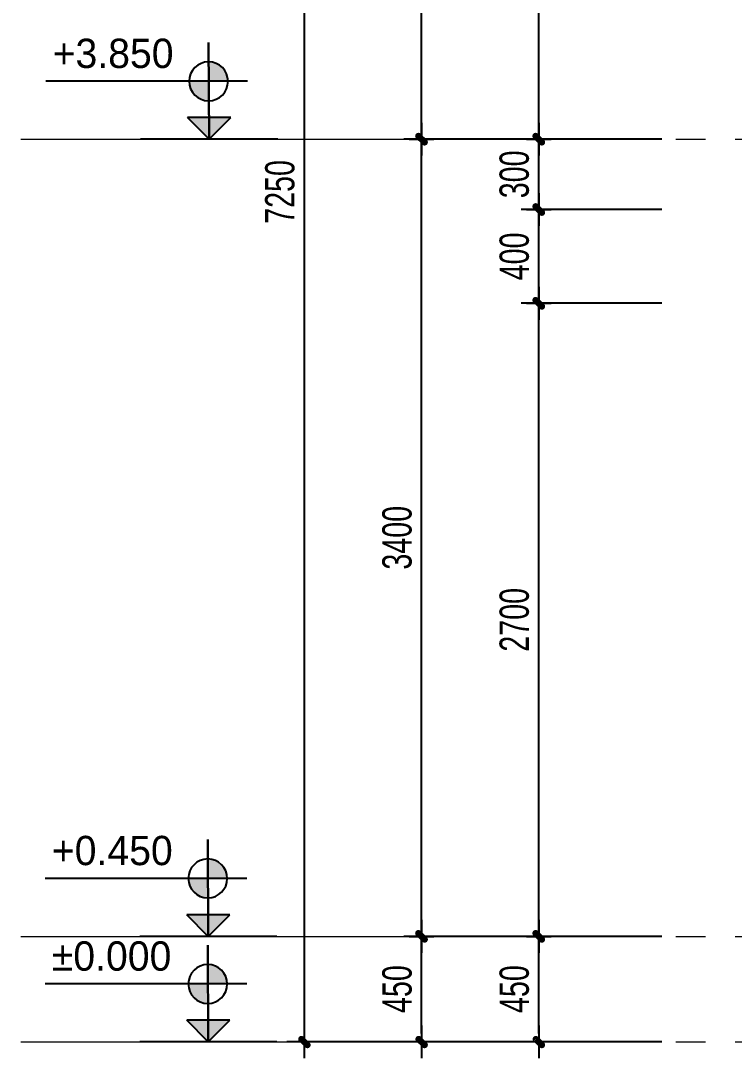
# Model space of a CAD drawing. Header units: inches. Extents: x 88947 to 296847, y 35049 to 161062.
# Drawn here: x 214476 to 217520, y 146588 to 151013 of the extents above; entities that cross this region are included whole.
import ezdxf

# ---------------------------------------------------------------- set-up
doc = ezdxf.new("R2010")
doc.units = ezdxf.units.IN
doc.header["$MEASUREMENT"] = 0
doc.header["$PDMODE"] = 1
doc.linetypes.add('ACAD_ISO03W100', pattern=[30, 12, -18])
doc.linetypes.add('CENTER', pattern=[50.8, 31.75, -6.35, 6.35, -6.35])
for name, color, linetype, lineweight in [('A-Dims', 145, 'Continuous', 25), ('DIM', 7, 'Continuous', 25), ('TRUC', 252, 'ACAD_ISO03W100', 13)]:
    doc.layers.add(name, color=color, linetype=linetype, lineweight=lineweight)
doc.styles.add('FRANKO', font='VFRANKO.TTF')
doc.styles.add('TEXT', font='VHELVCN.TTF')
doc.styles.add('VNI-HELVE-CONDENSE', font='VNARIAL.TTF', dxfattribs={"width": 0.7})
doc.dimstyles.new('TAS-100', dxfattribs={"dimscale": 50, "dimtxt": 2.5, "dimasz": 0.7, "dimexe": 1.5, "dimexo": 1.5, "dimgap": 0.8, "dimtad": 1, "dimdec": 0, "dimzin": 3, "dimdsep": 46, "dimtxsty": 'VNI-HELVE-CONDENSE', "dimblk": 'TICK', "dimcen": 2.5, "dimclrt": 71, "dimazin": 2, "dimtfac": 0.75, "dimtdec": 0, "dimtix": 1, "dimtmove": 2, "dimatfit": 2, "dimldrblk": 'TICK123', "dimfxl": 1.5, "dimtolj": 1, "dimtzin": 0, "dimarcsym": 0})

# ---------------------------------------------------------------- blocks, each defined once
blk = doc.blocks.new('TICK')
at = {"layer": 'A-Dims', "color": 1}
for p, q in [((0, 1.5), (0, -1.5)), ((-2, 0), (2, 0))]:
    blk.add_line(p, q, dxfattribs=at)
at = {"layer": 'A-Dims', "color": 1, "const_width": 0.788}
blk.add_lwpolyline([(-0.33, -0.35), (0.38, 0.38)], dxfattribs=at)
at = {"layer": 'A-Dims', "color": 1, "const_width": 0.394}
for points in [[(0.24, 0.52, -0.414214), (0.52, 0.52, -1)], [(0.52, 0.52, -0.414214), (0.52, 0.24, -1)], [(-0.47, -0.21, 0.414214), (-0.47, -0.49, 1)], [(-0.47, -0.49, 0.414214), (-0.19, -0.49, 1)]]:
    blk.add_lwpolyline(points, format="xyb", dxfattribs=at)
blk = doc.blocks.new('*D1169')
at = {"layer": 'Defpoints', "color": 0}
for p in [(216685.8, 147107.5), (217285.8, 147107.5), (217285.8, 146657.5)]:
    blk.add_point(p, dxfattribs=at)
at = {"layer": 'DIM', "color": 0, "lineweight": -2}
for p, q in [((217210.8, 147107.5), (216610.8, 147107.5)), ((216685.8, 146692.5), (216685.8, 147072.5)), ((217210.8, 146657.5), (216610.8, 146657.5))]:
    blk.add_line(p, q, dxfattribs=at)
at = {"layer": 'DIM', "color": 0, "lineweight": -2, "xscale": 35, "yscale": 35, "zscale": 35}
for p, rotation in [((216685.8, 147107.5), 90), ((216685.8, 146657.5), 270)]:
    blk.add_blockref('TICK', p, dxfattribs=dict(at, rotation=rotation))
at = {"layer": 'DIM', "color": 71, "insert": (216582, 146882.5), "char_height": 125, "attachment_point": 5, "rotation": 90, "style": 'VNI-HELVE-CONDENSE'}
blk.add_mtext('\\A1;450', dxfattribs=at)
blk = doc.blocks.new('TICK123')
at = {"layer": 'A-Dims', "color": 1}
blk.add_lwpolyline([(0.05, 0, 0, 0.84, 0), (-2.11, 0, 8.4, 8.4, 0)], format="xyseb", dxfattribs=at)
blk = doc.blocks.new('*D1170')
at = {"layer": 'Defpoints', "color": 0}
for p in [(216185.8, 150507.5), (217285.8, 150507.5), (217285.8, 147107.5)]:
    blk.add_point(p, dxfattribs=at)
at = {"layer": 'DIM', "color": 0, "lineweight": -2}
for p, q in [((217210.8, 150507.5), (216110.8, 150507.5)), ((216185.8, 147142.5), (216185.8, 150472.5)), ((217210.8, 147107.5), (216110.8, 147107.5))]:
    blk.add_line(p, q, dxfattribs=at)
at = {"layer": 'DIM', "color": 0, "lineweight": -2, "xscale": 35, "yscale": 35, "zscale": 35}
for p, rotation in [((216185.8, 150507.5), 90), ((216185.8, 147107.5), 270)]:
    blk.add_blockref('TICK', p, dxfattribs=dict(at, rotation=rotation))
at = {"layer": 'DIM', "color": 71, "insert": (216081.9, 148807.5), "char_height": 125, "attachment_point": 5, "rotation": 90, "style": 'VNI-HELVE-CONDENSE'}
blk.add_mtext('\\A1;3400', dxfattribs=at)
blk = doc.blocks.new('*D1171')
at = {"layer": 'Defpoints', "color": 0}
for p in [(216685.8, 149807.5), (217285.8, 149807.5), (217285.8, 147107.5)]:
    blk.add_point(p, dxfattribs=at)
at = {"layer": 'DIM', "color": 0, "lineweight": -2}
for p, q in [((217210.8, 149807.5), (216610.8, 149807.5)), ((216685.8, 147142.5), (216685.8, 149772.5)), ((217210.8, 147107.5), (216610.8, 147107.5))]:
    blk.add_line(p, q, dxfattribs=at)
at = {"layer": 'DIM', "color": 0, "lineweight": -2, "xscale": 35, "yscale": 35, "zscale": 35}
for p, rotation in [((216685.8, 149807.5), 90), ((216685.8, 147107.5), 270)]:
    blk.add_blockref('TICK', p, dxfattribs=dict(at, rotation=rotation))
at = {"layer": 'DIM', "color": 71, "insert": (216582, 148457.5), "char_height": 125, "attachment_point": 5, "rotation": 90, "style": 'VNI-HELVE-CONDENSE'}
blk.add_mtext('\\A1;2700', dxfattribs=at)
blk = doc.blocks.new('*D1172')
at = {"layer": 'Defpoints', "color": 0}
for p in [(216685.8, 150507.5), (217285.8, 150507.5), (217285.8, 150207.5)]:
    blk.add_point(p, dxfattribs=at)
at = {"layer": 'DIM', "color": 0, "lineweight": -2}
for p, q in [((217210.8, 150507.5), (216610.8, 150507.5)), ((216685.8, 150242.5), (216685.8, 150472.5)), ((217210.8, 150207.5), (216610.8, 150207.5))]:
    blk.add_line(p, q, dxfattribs=at)
at = {"layer": 'DIM', "color": 0, "lineweight": -2, "xscale": 35, "yscale": 35, "zscale": 35}
for p, rotation in [((216685.8, 150507.5), 90), ((216685.8, 150207.5), 270)]:
    blk.add_blockref('TICK', p, dxfattribs=dict(at, rotation=rotation))
at = {"layer": 'DIM', "color": 71, "insert": (216581.9, 150357.5), "char_height": 125, "attachment_point": 5, "rotation": 90, "style": 'VNI-HELVE-CONDENSE'}
blk.add_mtext('\\A1;300', dxfattribs=at)
blk = doc.blocks.new('*D1173')
at = {"layer": 'Defpoints', "color": 0}
for p in [(216685.8, 152607.3), (217285.8, 152607.3), (217285.8, 150507.5)]:
    blk.add_point(p, dxfattribs=at)
at = {"layer": 'DIM', "color": 0, "lineweight": -2}
for p, q in [((217210.8, 152607.3), (216610.8, 152607.3)), ((216685.8, 150542.5), (216685.8, 152572.3)), ((217210.8, 150507.5), (216610.8, 150507.5))]:
    blk.add_line(p, q, dxfattribs=at)
at = {"layer": 'DIM', "color": 0, "lineweight": -2, "xscale": 35, "yscale": 35, "zscale": 35}
for p, rotation in [((216685.8, 152607.3), 90), ((216685.8, 150507.5), 270)]:
    blk.add_blockref('TICK', p, dxfattribs=dict(at, rotation=rotation))
at = {"layer": 'DIM', "color": 71, "insert": (216582, 151557.4), "char_height": 125, "attachment_point": 5, "rotation": 90, "style": 'VNI-HELVE-CONDENSE'}
blk.add_mtext('\\A1;2100', dxfattribs=at)
blk = doc.blocks.new('*D1177')
at = {"layer": 'Defpoints', "color": 0}
for p in [(216185.8, 153907.5), (217285.8, 153907.5), (217285.8, 150507.5)]:
    blk.add_point(p, dxfattribs=at)
at = {"layer": 'DIM', "color": 0, "lineweight": -2}
for p, q in [((217210.8, 153907.5), (216110.8, 153907.5)), ((216185.8, 150542.5), (216185.8, 153872.5)), ((217210.8, 150507.5), (216110.8, 150507.5))]:
    blk.add_line(p, q, dxfattribs=at)
at = {"layer": 'DIM', "color": 0, "lineweight": -2, "xscale": 35, "yscale": 35, "zscale": 35}
for p, rotation in [((216185.8, 153907.5), 90), ((216185.8, 150507.5), 270)]:
    blk.add_blockref('TICK', p, dxfattribs=dict(at, rotation=rotation))
at = {"layer": 'DIM', "color": 71, "insert": (216081.9, 152207.5), "char_height": 125, "attachment_point": 5, "rotation": 90, "style": 'VNI-HELVE-CONDENSE'}
blk.add_mtext('\\A1;3400', dxfattribs=at)
blk = doc.blocks.new('*D1178')
at = {"layer": 'Defpoints', "color": 0}
for p in [(217285.8, 153907.5), (215685.8, 146657.5), (217285.8, 146657.5)]:
    blk.add_point(p, dxfattribs=at)
at = {"layer": 'DIM', "color": 0, "lineweight": -2}
for p, q in [((217210.8, 153907.5), (215610.8, 153907.5)), ((215685.8, 153872.5), (215685.8, 146692.5)), ((217210.8, 146657.5), (215610.8, 146657.5))]:
    blk.add_line(p, q, dxfattribs=at)
at = {"layer": 'DIM', "color": 0, "lineweight": -2, "xscale": 35, "yscale": 35, "zscale": 35}
for p, rotation in [((215685.8, 153907.5), 90), ((215685.8, 146657.5), 270)]:
    blk.add_blockref('TICK', p, dxfattribs=dict(at, rotation=rotation))
at = {"layer": 'DIM', "color": 71, "insert": (215582, 150282.5), "char_height": 125, "attachment_point": 5, "rotation": 90, "style": 'VNI-HELVE-CONDENSE'}
blk.add_mtext('\\A1;7250', dxfattribs=at)
blk = doc.blocks.new('*D1179')
at = {"layer": 'Defpoints', "color": 0}
for p in [(216185.8, 147107.5), (217285.8, 147107.5), (217285.8, 146657.5)]:
    blk.add_point(p, dxfattribs=at)
at = {"layer": 'DIM', "color": 0, "lineweight": -2}
for p, q in [((217210.8, 147107.5), (216110.8, 147107.5)), ((216185.8, 146692.5), (216185.8, 147072.5)), ((217210.8, 146657.5), (216110.8, 146657.5))]:
    blk.add_line(p, q, dxfattribs=at)
at = {"layer": 'DIM', "color": 0, "lineweight": -2, "xscale": 35, "yscale": 35, "zscale": 35}
for p, rotation in [((216185.8, 147107.5), 90), ((216185.8, 146657.5), 270)]:
    blk.add_blockref('TICK', p, dxfattribs=dict(at, rotation=rotation))
at = {"layer": 'DIM', "color": 71, "insert": (216082, 146882.5), "char_height": 125, "attachment_point": 5, "rotation": 90, "style": 'VNI-HELVE-CONDENSE'}
blk.add_mtext('\\A1;450', dxfattribs=at)
blk = doc.blocks.new('A$C688775B1')
h = blk.add_hatch(color=256)
h.paths.add_polyline_path([(332.2, 278.2), (332.2, 371.7, 0.414214), (238.7, 278.2)])
h.paths.add_polyline_path([(332.2, 278.2), (332.2, 184.7, 0.414214), (425.7, 278.2)])
h = blk.add_hatch(color=256)
h.paths.add_polyline_path([(433.6, 103.9), (329.8, 103.9), (329.8, 0)])
h.paths.add_polyline_path([(329.8, 103.9), (225.9, 103.9), (329.8, 0)])
for p, q in [((332.2, 465.2), (329.8, 0)), ((329.8, 0), (332.2, 465.2)), ((145.2, 278.2), (1113.8, 278.2)), ((329.8, 0), (225.9, 103.9)), ((225.9, 103.9), (433.6, 103.9)), ((329.8, 0), (433.6, 103.9)), ((0, 0), (659.5, 0))]:
    blk.add_line(p, q)
blk.add_circle((332.2, 278.2), 93.5)
at = {"style": 'TEXT'}
blk.add_attdef('CAO ÑOÄ', (473.8, 342), '', height=170, dxfattribs=at)
blk = doc.blocks.new('*D4081')
at = {"layer": 'Defpoints', "color": 0}
for p in [(216685.8, 150207.5), (217285.8, 150207.5), (217285.8, 149807.5)]:
    blk.add_point(p, dxfattribs=at)
at = {"layer": 'DIM', "color": 0, "lineweight": -2}
for p, q in [((217210.8, 150207.5), (216610.8, 150207.5)), ((216685.8, 149842.5), (216685.8, 150172.5)), ((217210.8, 149807.5), (216610.8, 149807.5))]:
    blk.add_line(p, q, dxfattribs=at)
at = {"layer": 'DIM', "color": 0, "lineweight": -2, "xscale": 35, "yscale": 35, "zscale": 35}
for p, rotation in [((216685.8, 150207.5), 90), ((216685.8, 149807.5), 270)]:
    blk.add_blockref('TICK', p, dxfattribs=dict(at, rotation=rotation))
at = {"layer": 'DIM', "color": 71, "insert": (216582, 150007.5), "char_height": 125, "attachment_point": 5, "rotation": 90, "style": 'VNI-HELVE-CONDENSE'}
blk.add_mtext('\\A1;400', dxfattribs=at)

msp = doc.modelspace()

# ---------------------------------------------------------------- linework, layer by layer
at = {"layer": 'TRUC', "linetype": 'CENTER', "ltscale": 20}
for points in [[(214476.2, 150507.5), (231229.7, 150507.5)], [(214476.2, 147107.5), (231229.7, 147107.5)], [(214476.2, 146657.5), (231229.7, 146657.5)]]:
    msp.add_lwpolyline(points, dxfattribs=at)

# ---------------------------------------------------------------- block references
at = {"layer": 'DIM'}
ref = msp.add_blockref('A$C688775B1', (215572.3, 150507.5), dxfattribs=dict(at, xscale=-0.8875739644863643, yscale=0.8875739645009162, zscale=0.8875739644970414))
ref.add_attrib('CAO ÑOÄ', '+3.850', (214612.1, 150811.1), dxfattribs={"layer": '0', "height": 125, "style": 'FRANKO'})
ref = msp.add_blockref('A$C688775B1', (215572.3, 150507.5), dxfattribs=dict(at, xscale=-0.8875739644863643, yscale=0.8875739645009162, zscale=0.8875739644970414))
ref.add_attrib('CAO ÑOÄ', '+3.850', (214612.1, 150811.1), dxfattribs={"layer": '0', "height": 125, "style": 'FRANKO'})
ref = msp.add_blockref('A$C688775B1', (215568.9, 147107.5), dxfattribs=dict(at, xscale=-0.8875739644863643, yscale=0.8875739645009162, zscale=0.8875739644970414))
ref.add_attrib('CAO ÑOÄ', '+0.450', (214608.7, 147411.1), dxfattribs={"layer": '0', "height": 125, "style": 'FRANKO'})
ref = msp.add_blockref('A$C688775B1', (215568.9, 147107.5), dxfattribs=dict(at, xscale=-0.8875739644863643, yscale=0.8875739645009162, zscale=0.8875739644970414))
ref.add_attrib('CAO ÑOÄ', '+0.450', (214608.7, 147411.1), dxfattribs={"layer": '0', "height": 125, "style": 'FRANKO'})
ref = msp.add_blockref('A$C688775B1', (215568.9, 146657.5), dxfattribs=dict(at, xscale=-0.8875739644863643, yscale=0.8875739645009162, zscale=0.8875739644970414))
ref.add_attrib('CAO ÑOÄ', '%%P0.000', (214608.7, 146961.1), dxfattribs={"layer": '0', "height": 125, "style": 'FRANKO'})
ref = msp.add_blockref('A$C688775B1', (215568.9, 146657.5), dxfattribs=dict(at, xscale=-0.8875739644863643, yscale=0.8875739645009162, zscale=0.8875739644970414))
ref.add_attrib('CAO ÑOÄ', '%%P0.000', (214608.7, 146961.1), dxfattribs={"layer": '0', "height": 125, "style": 'FRANKO'})

# ---------------------------------------------------------------- dimensions: what is measured, and where the dimension line sits
for base, p1, p2, picture, middle in [((215685.8, 146657.5), (217285.8, 153907.5), (217285.8, 146657.5), '*D1178', (215582, 150282.5)), ((216185.8, 153907.5), (217285.8, 150507.5), (217285.8, 153907.5), '*D1177', (216081.9, 152207.5)), ((216685.8, 152607.3), (217285.8, 150507.5), (217285.8, 152607.3), '*D1173', (216582, 151557.4)), ((216185.8, 150507.5), (217285.8, 147107.5), (217285.8, 150507.5), '*D1170', (216081.9, 148807.5)), ((216685.8, 150507.5), (217285.8, 150207.5), (217285.8, 150507.5), '*D1172', (216581.9, 150357.5)), ((216685.8, 150207.5), (217285.8, 149807.5), (217285.8, 150207.5), '*D4081', (216582, 150007.5)), ((216685.8, 149807.5), (217285.8, 147107.5), (217285.8, 149807.5), '*D1171', (216582, 148457.5)), ((216185.8, 147107.5), (217285.8, 146657.5), (217285.8, 147107.5), '*D1179', (216082, 146882.5)), ((216685.8, 147107.5), (217285.8, 146657.5), (217285.8, 147107.5), '*D1169', (216582, 146882.5))]:
    dim = msp.add_linear_dim(base=base, p1=p1, p2=p2, angle=90, dimstyle='TAS-100', dxfattribs=at)
    dim.commit()
    dim.dimension.update_dxf_attribs({"geometry": picture, "text_midpoint": middle})

doc.saveas('drawing.dxf')
